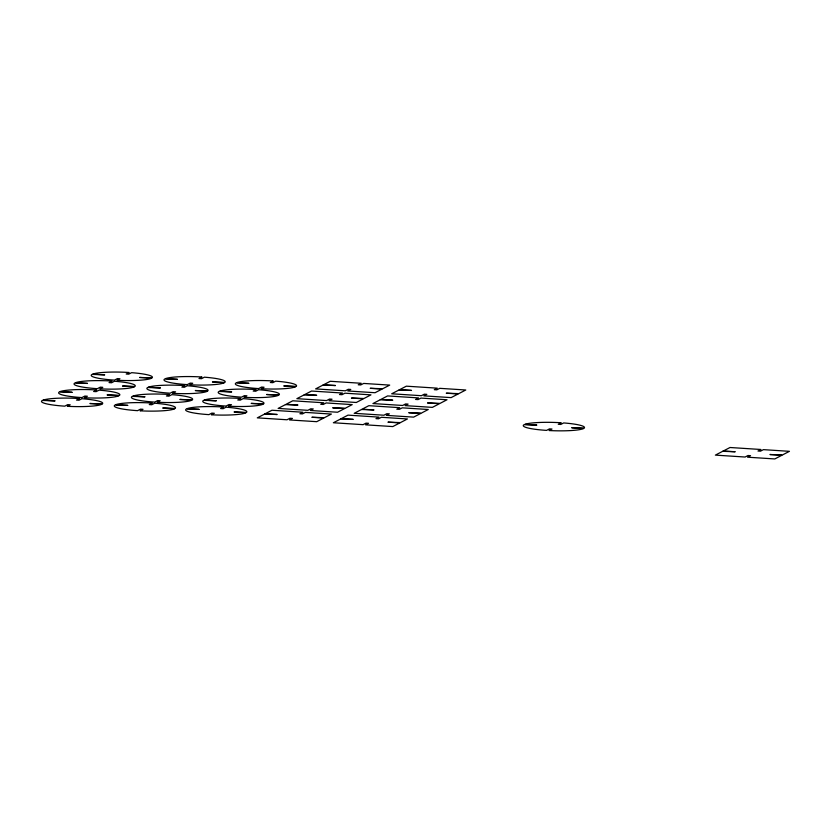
<?xml version="1.0" encoding="UTF-8"?>
<svg xmlns="http://www.w3.org/2000/svg" width="831" height="831" viewBox="0 0 831 831"><rect width="100%" height="100%" fill="white"/><g stroke="black" fill="none" stroke-linecap="round" stroke-linejoin="round"><path stroke-width="1.25" d="M87.463 383.413L74.956 382.966A30.622 4.155 1.8 0 0 97.352 388.69L100.281 387.163L102.774 387.329L99.876 388.835A30.622 4.155 1.8 0 0 134.383 386.789L122.5 386.031L134.892 386.467A30.622 4.155 1.8 0 0 114.47 381.242L111.562 382.759L109.069 382.592L111.998 381.065A30.622 4.155 1.8 0 0 75.683 382.655L87.463 383.413M104.602 374.843L92.106 374.397A30.622 4.155 1.8 0 0 114.491 380.12L117.42 378.593L119.924 378.749L117.015 380.266A30.622 4.155 1.8 0 0 151.533 378.219L139.65 377.451L152.042 377.887A30.622 4.155 1.8 0 0 131.61 372.672L128.701 374.179L126.208 374.023L129.137 372.496A30.622 4.155 1.8 0 0 92.823 374.085L104.602 374.843M54.888 400.885L42.391 400.438A30.622 4.155 1.8 0 0 64.776 406.162L67.706 404.635L70.199 404.801L67.301 406.307A30.622 4.155 1.8 0 0 101.818 404.261L89.925 403.502L102.327 403.939A30.622 4.155 1.8 0 0 81.895 398.714L78.987 400.23L76.494 400.064L79.423 398.537A30.622 4.155 1.8 0 0 43.108 400.127L54.888 400.885M72.027 392.315L59.531 391.868A30.622 4.155 1.8 0 0 81.916 397.592L84.845 396.065L87.348 396.221L84.44 397.737A30.622 4.155 1.8 0 0 118.958 395.691L107.074 394.922L119.467 395.359A30.622 4.155 1.8 0 0 99.034 390.144L96.136 391.65L93.633 391.494L96.562 389.968A30.622 4.155 1.8 0 0 60.248 391.557L72.027 392.315M160.258 387.921L147.752 387.485A30.622 4.155 1.8 0 0 170.147 393.198L173.077 391.681L175.57 391.837L172.661 393.354A30.622 4.155 1.8 0 0 207.179 391.308L195.295 390.539L207.688 390.975A30.622 4.155 1.8 0 0 187.255 385.75L184.357 387.267L181.864 387.101L184.794 385.584A30.622 4.155 1.8 0 0 148.469 387.163L160.258 387.921M177.398 379.351L164.902 378.905A30.622 4.155 1.8 0 0 187.287 384.628L190.216 383.101L192.709 383.268L189.811 384.774A30.622 4.155 1.8 0 0 224.328 382.727L212.435 381.969L224.837 382.405A30.622 4.155 1.8 0 0 204.405 377.181L201.497 378.697L199.004 378.531L201.933 377.004A30.622 4.155 1.8 0 0 165.618 378.593L177.398 379.351M127.683 405.393L115.177 404.957A30.622 4.155 1.8 0 0 137.572 410.67L140.501 409.153L142.994 409.309L140.096 410.826A30.622 4.155 1.8 0 0 174.603 408.779L162.72 408.011L175.112 408.447A30.622 4.155 1.8 0 0 154.691 403.222L151.782 404.739L149.289 404.572L152.218 403.056A30.622 4.155 1.8 0 0 115.904 404.635L127.683 405.393M144.823 396.823L132.326 396.377A30.622 4.155 1.8 0 0 154.711 402.1L157.641 400.573L160.144 400.739L157.236 402.246A30.622 4.155 1.8 0 0 191.753 400.199L179.87 399.441L192.262 399.877A30.622 4.155 1.8 0 0 171.83 394.652L168.922 396.169L166.429 396.003L169.358 394.476A30.622 4.155 1.8 0 0 133.043 396.065L144.823 396.823M231.589 391.889L219.083 391.453A30.622 4.155 1.8 0 0 241.478 397.166L244.407 395.649L246.9 395.805L244.002 397.322A30.622 4.155 1.8 0 0 278.51 395.276L266.626 394.507L279.029 394.943A30.622 4.155 1.8 0 0 258.597 389.718L255.688 391.235L253.195 391.069L256.125 389.552A30.622 4.155 1.8 0 0 219.81 391.131L231.589 391.889M199.014 409.361L186.518 408.925A30.622 4.155 1.8 0 0 208.903 414.638L211.832 413.121L214.325 413.277L211.427 414.794A30.622 4.155 1.8 0 0 245.945 412.747L234.051 411.979L246.454 412.415A30.622 4.155 1.8 0 0 226.022 407.19L223.113 408.707L220.62 408.54L223.549 407.024A30.622 4.155 1.8 0 0 187.235 408.603L199.014 409.361M248.729 383.32L236.233 382.873A30.622 4.155 1.8 0 0 258.618 388.596L261.547 387.069L264.05 387.236L261.142 388.742A30.622 4.155 1.8 0 0 295.659 386.695L283.776 385.937L296.168 386.373A30.622 4.155 1.8 0 0 275.736 381.149L272.838 382.665L270.335 382.499L273.264 380.972A30.622 4.155 1.8 0 0 236.949 382.561L248.729 383.32M216.153 400.791L203.657 400.345A30.622 4.155 1.8 0 0 226.053 406.068L228.982 404.541L231.475 404.707L228.567 406.214A30.622 4.155 1.8 0 0 263.084 404.167L251.201 403.409L263.593 403.845A30.622 4.155 1.8 0 0 243.161 398.62L240.263 400.127L237.759 399.971L240.689 398.444A30.622 4.155 1.8 0 0 204.374 400.033L216.153 400.791M264.622 414.056L257.298 417.858L287.017 419.769L289.946 418.253L292.439 418.409L289.51 419.935L316.725 421.681L323.758 418.024L311.874 417.266L324.37 417.702L331.372 414.067L305.351 412.394L302.422 413.911L299.918 413.755L302.848 412.228L271.945 410.244L265.245 413.734L277.128 414.492L264.622 414.056M285.459 404.604L278.136 408.416L307.844 410.327L310.773 408.8L313.266 408.956L310.347 410.483L337.563 412.238L344.585 408.582L332.701 407.813L345.208 408.26L352.209 404.614L326.178 402.942L323.249 404.468L320.756 404.302L323.685 402.775L292.782 400.791L286.072 404.281L297.955 405.05L285.459 404.604M304.198 394.85L296.875 398.662L326.593 400.573L329.523 399.046L332.016 399.202L329.086 400.729L356.302 402.484L363.334 398.818L351.451 398.059L363.947 398.506L370.948 394.86L344.927 393.188L341.998 394.704L339.495 394.548L342.424 393.021L311.521 391.037L304.821 394.528L316.704 395.286L304.198 394.85M322.947 385.096L315.624 388.898L345.343 390.809L348.272 389.292L350.765 389.448L347.836 390.975L375.051 392.72L382.083 389.064L370.2 388.306L382.696 388.742L389.697 385.106L363.666 383.434L360.737 384.95L358.244 384.795L361.173 383.268L330.271 381.284L323.56 384.774L335.444 385.532L322.947 385.096M340.689 418.949L333.366 422.75L363.085 424.662L366.014 423.145L368.507 423.301L365.578 424.828L392.793 426.573L399.825 422.917L387.942 422.158L400.438 422.595L407.439 418.959L381.408 417.287L378.479 418.803L375.986 418.647L378.915 417.12L348.012 415.136L341.302 418.627L353.196 419.385L340.689 418.949M361.527 409.496L354.203 413.308L383.912 415.22L386.841 413.693L389.334 413.848L386.405 415.375L413.63 417.131L420.652 413.474L408.769 412.706L421.275 413.152L428.266 409.506L402.246 407.834L399.316 409.361L396.813 409.195L399.742 407.668L368.85 405.684L362.139 409.174L374.023 409.943L361.527 409.496M380.266 399.742L372.942 403.554L402.661 405.466L405.59 403.939L408.083 404.095L405.154 405.621L432.369 407.377L439.402 403.71L427.518 402.952L440.015 403.399L447.016 399.753L420.985 398.08L418.055 399.597L415.562 399.441L418.492 397.914L387.589 395.93L380.878 399.42L392.772 400.189L380.266 399.742M399.015 389.988L391.692 393.79L421.4 395.701L424.329 394.185L426.833 394.341L423.903 395.868L451.119 397.613L458.151 393.956L446.268 393.198L458.764 393.634L465.765 389.999L439.734 388.326L436.805 389.843L434.312 389.687L437.241 388.16L406.338 386.176L399.628 389.666L411.511 390.425L399.015 389.988M536.67 425.108L524.174 424.662A30.622 4.155 1.8 0 0 546.559 430.385L549.488 428.869L551.981 429.025L549.083 430.541A30.622 4.155 1.8 0 0 583.601 428.495L571.707 427.726L584.11 428.162A30.622 4.155 1.8 0 0 563.678 422.937L560.769 424.454L558.276 424.288L561.205 422.771A30.622 4.155 1.8 0 0 524.891 424.35L536.67 425.108M722.7 451.306L715.377 455.118L745.095 457.029L748.025 455.513L750.518 455.668L747.588 457.195L774.804 458.941L781.836 455.284L769.953 454.515L782.449 454.962L789.45 451.326L763.419 449.644L760.49 451.171L757.997 451.015L760.926 449.488L730.023 447.504L723.313 450.994L735.196 451.752L722.7 451.306"/></g></svg>
